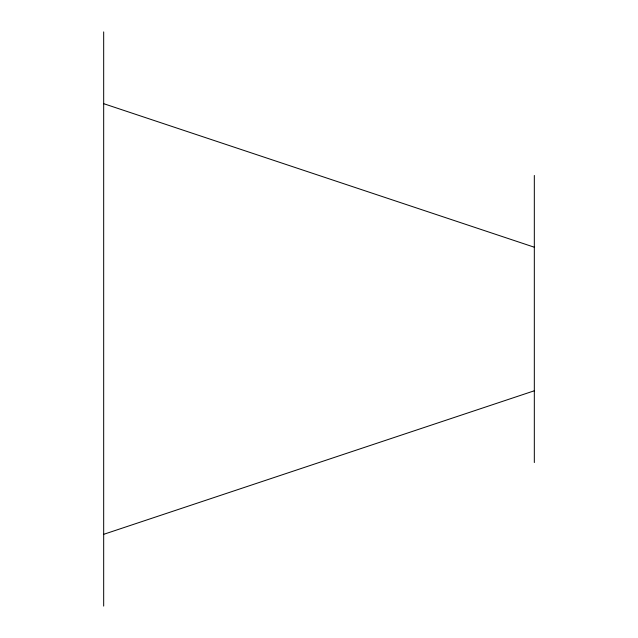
<?xml version="1.0" encoding="UTF-8"?>
<svg xmlns="http://www.w3.org/2000/svg" width="638" height="638" viewBox="0 0 638 638"><rect width="100%" height="100%" fill="white"/><g stroke="black" fill="none" stroke-linecap="round" stroke-linejoin="round"><path stroke-width="0.96" d="M103.675 534.325L534.325 390.775M103.675 103.675L534.325 247.225M534.325 175.45L534.325 462.55M103.675 31.9L103.675 606.1"/></g></svg>
